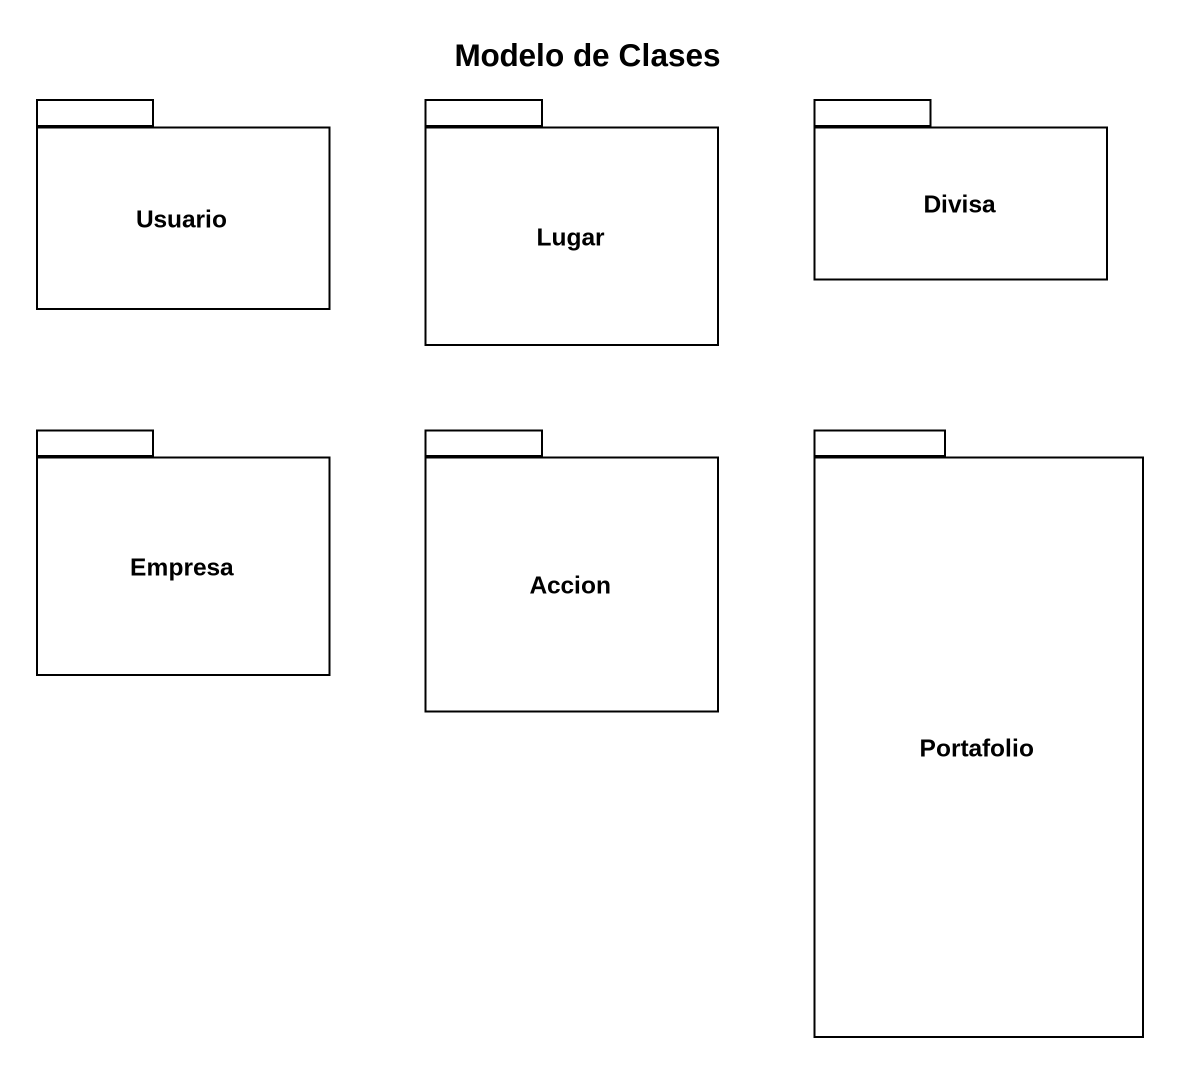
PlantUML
@startuml
title Modelo de Clases
package Usuario {
}
package Lugar {
}
package Divisa {
}
package Empresa {
}
package Accion {
}
package Portafolio {
}
@enduml
